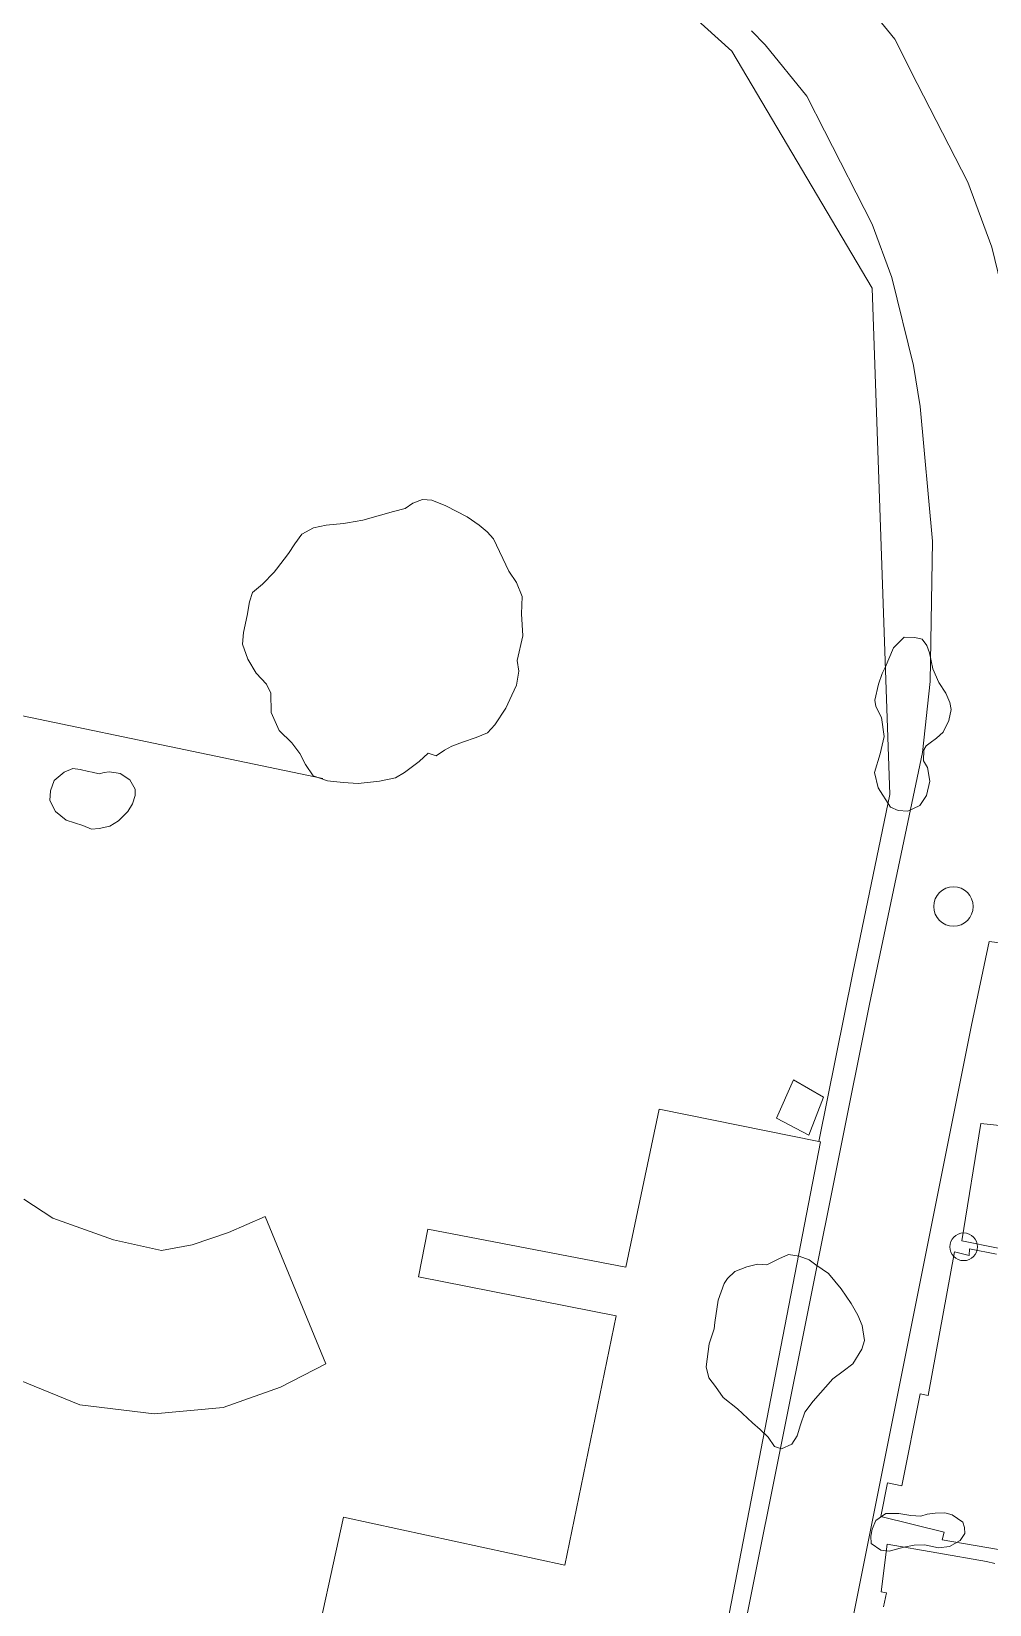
# Model space of a CAD drawing. Header units: metres. Extents: x 4652992 to 4879070, y 2074171 to 2309877.
# Drawn here: x 4654448.3 to 4654501.6, y 2307311.9 to 2307399.4 of the extents above; entities that cross this region are included whole.
import ezdxf

# ---------------------------------------------------------------- set-up
doc = ezdxf.new("R2010")
doc.units = ezdxf.units.M
doc.header["$MEASUREMENT"] = 0
doc.layers.get('0').update_dxf_attribs({"color": 4, "lineweight": 0})
for name, color, linetype, lineweight in [('Level 18', 5, 'Continuous', 0), ('Level 30', 5, 'Continuous', 0), ('Level 31', 38, 'Continuous', 0), ('Level 35', 4, 'Continuous', 0), ('Level 37', 3, 'Continuous', 0), ('Level 40', 1, 'Continuous', 0), ('Level 45', 9, 'Continuous', 0), ('Level 58', 1, 'Continuous', 0), ('Level 61', 4, 'Continuous', 0)]:
    doc.layers.add(name, color=color, linetype=linetype, lineweight=lineweight)

# ---------------------------------------------------------------- blocks, each defined once
blk = doc.blocks.new('POSTE')
at = {"color": 0, "linetype": 'ByBlock', "lineweight": -2}
blk.add_circle((0, 0), 0.77, dxfattribs=at)
blk = doc.blocks.new('AL')
at = {"color": 0, "linetype": 'ByBlock', "lineweight": -2, "ltscale": 10}
blk.add_circle((0, 0), 1.1, dxfattribs=at)

msp = doc.modelspace()

# ---------------------------------------------------------------- linework, layer by layer
at = {"layer": 'Level 18', "color": 30}
for points in [[(4654502.514748, 2307352.991437, 1373.816702), (4654503.651915, 2307358.390679, 1373.652098), (4654504.123732, 2307362.888403, 1373.500779), (4654504.273521, 2307371.258219, 1373.170777), (4654503.541495, 2307379.279588, 1372.854368), (4654503.087018, 2307381.999741, 1372.755417), (4654501.759757, 2307387.411954, 1372.572567), (4654500.439474, 2307391.024884, 1372.345213), (4654497.618114, 2307396.52553, 1372.069785), (4654496.365796, 2307398.982444, 1371.904956), (4654493.661466, 2307402.325249, 1371.645282), (4654490.383442, 2307405.405027, 1371.372402), (4654486.549684, 2307408.53533, 1371.056765), (4654481.450335, 2307411.852036, 1370.632322), (4654471.922644, 2307417.105777, 1369.888006), (4654464.572007, 2307421.094157, 1369.289094), (4654463.115044, 2307421.884691, 1369.193086), (4654462.62062, 2307422.15296, 1369.156877), (4654451.767069, 2307428.10613, 1368.377437), (4654441.136711, 2307433.939622, 1367.593577)], [(4654447.181106, 2307106.234023, 1388.358107), (4654453.035022, 2307135.138085, 1386.264698), (4654457.418745, 2307156.240501, 1384.820176), (4654461.339118, 2307177.916714, 1383.519385), (4654466.528999, 2307204.416959, 1381.84234), (4654469.969536, 2307221.892487, 1380.746592), (4654477.03413, 2307256.23189, 1378.603132), (4654481.809552, 2307279.778996, 1377.057192), (4654481.983504, 2307280.636733, 1377.007993), (4654482.848666, 2307284.90276, 1376.819391), (4654488.335814, 2307312.239203, 1375.507242), (4654494.962577, 2307345.276137, 1374.230556), (4654497.914775, 2307359.293294, 1373.709576), (4654498.329158, 2307363.243513, 1373.50258), (4654498.468793, 2307371.045924, 1373.185825), (4654497.785152, 2307378.537099, 1372.926774), (4654497.402146, 2307380.829484, 1372.757568), (4654496.202634, 2307385.720767, 1372.483444), (4654495.114976, 2307388.697124, 1372.310823), (4654492.454009, 2307393.885061, 1371.968931), (4654491.474355, 2307395.807038, 1371.801524), (4654489.152291, 2307398.677326, 1371.590376), (4654488.391191, 2307399.455232, 1371.548028)], [(4654493.089217, 2307306.448798, 1375.638422), (4654494.022463, 2307311.09814, 1375.52358), (4654500.643816, 2307344.108104, 1374.177192), (4654501.625947, 2307348.7713, 1373.987612)], [(4654447.884767, 2307334.435834, 1371.939859), (4654449.495753, 2307333.370823, 1372.083605), (4654452.870608, 2307332.167188, 1372.265471), (4654455.556899, 2307331.565991, 1372.496424), (4654457.262666, 2307331.89539, 1372.580788), (4654459.280842, 2307332.579746, 1372.628437), (4654461.321504, 2307333.472322, 1372.701989), (4654464.696507, 2307325.265485, 1373.047859), (4654462.172302, 2307323.957536, 1372.965485), (4654458.976499, 2307322.834049, 1372.813583), (4654455.134428, 2307322.479101, 1372.620128), (4654451.004801, 2307322.978355, 1372.428754), (4654445.487262, 2307325.228282, 1372.089371)]]:
    msp.add_polyline3d(points, dxfattribs=at)
at = {"layer": 'Level 30', "color": 1}
for points in [[(4654492.224698, 2307337.622539, 1378.151384), (4654485.610693, 2307303.395387, 1378.151384), (4654484.923021, 2307303.549317, 1378.242186), (4654476.52267, 2307305.42967, 1379.351384), (4654463.849735, 2307308.339273, 1378.251384), (4654465.688277, 2307316.724082, 1378.251384), (4654477.992319, 2307314.060441, 1379.751384), (4654480.851965, 2307327.937311, 1379.751384), (4654469.856422, 2307330.097729, 1377.851384), (4654470.380422, 2307332.753166, 1377.851384), (4654481.389526, 2307330.651614, 1379.751384), (4654483.248119, 2307339.43148, 1379.751384), (4654492.143846, 2307337.638832, 1378.165795), (4654492.224698, 2307337.622539, 1378.151384)], [(4654502.120423, 2307331.709327, 1377.0514), (4654500.091225, 2307332.116754, 1376.7514), (4654501.148733, 2307338.639234, 1376.6514), (4654502.729947, 2307338.480853, 1379.9514)], [(4654502.144778, 2307314.925919, 1378.7514), (4654499.012399, 2307315.468117, 1378.4514), (4654499.107834, 2307315.894865, 1378.4514), (4654495.583971, 2307316.768547, 1377.3514), (4654495.962008, 2307318.65006, 1377.3514), (4654496.767194, 2307318.477022, 1377.5514), (4654497.782791, 2307323.591281, 1377.5514), (4654498.221734, 2307323.499169, 1377.7514), (4654499.683477, 2307331.496876, 1377.4514), (4654500.51193, 2307331.289032, 1377.4514), (4654500.532902, 2307331.669102, 1377.4514), (4654502.02745, 2307331.360635, 1377.7514)], [(4654495.738056, 2307311.742346, 1378.3514), (4654495.913144, 2307312.525328, 1378.3514), (4654495.60488, 2307312.56811, 1378.3514), (4654495.934449, 2307315.226411, 1378.3514), (4654501.463381, 2307314.26333, 1379.2514), (4654501.944331, 2307314.155175, 1379.2514)]]:
    msp.add_polyline3d(points, dxfattribs=at)
at = {"layer": 'Level 31'}
msp.add_polyline3d([(4654492.402198, 2307340.106165, 1376.551384), (4654491.585641, 2307337.998236, 1376.551384), (4654489.777432, 2307338.940334, 1376.251384), (4654490.726866, 2307341.062568, 1376.251384), (4654492.402198, 2307340.106165, 1376.551384)], dxfattribs=at)
at = {"layer": 'Level 35'}
msp.add_polyline3d([(4654492.143846, 2307337.638832, 1376.451384), (4654494.038606, 2307347.02364, 1376.451384), (4654496.083641, 2307356.944308, 1376.451384), (4654495.116539, 2307385.123866, 1375.251384), (4654487.303648, 2307398.32048, 1374.351384)], dxfattribs=at)
at = {"layer": 'Level 37'}
msp.add_polyline3d([(4654487.303648, 2307398.32048, 1374.351384), (4654478.733302, 2307406.05514, 1373.5323), (4654465.2637, 2307413.628289, 1372.0323), (4654438.534641, 2307428.282425, 1369.5323), (4654421.040744, 2307437.206234, 1368.5323), (4654408.427143, 2307443.715211, 1367.5323), (4654404.136517, 2307444.293216, 1367.5323), (4654402.958989, 2307433.411333, 1367.0323), (4654402.344203, 2307423.129675, 1367.5323), (4654402.51384, 2307410.904081, 1367.5323), (4654405.568482, 2307400.854631, 1368.0323), (4654407.150159, 2307394.834945, 1368.0323), (4654411.061134, 2307382.374228, 1368.9184), (4654417.049989, 2307372.236378, 1370.7184), (4654421.658335, 2307364.40268, 1371.0184), (4654426.121924, 2307358.999032, 1371.3184), (4654430.674373, 2307354.377562, 1371.6184), (4654437.999368, 2307353.353745, 1371.7184), (4654440.150951, 2307362.917088, 1371.7184), (4654464.53881, 2307357.842385, 1373.9184)], dxfattribs=at)
at = {"layer": 'Level 40', "color": 3, "flags": 128}
for points, elevation in [([(4654453.792241, 2307357.762954), (4654454.080285, 2307357.250218), (4654454.089292, 2307356.889912), (4654453.941996, 2307356.430462), (4654453.666956, 2307355.999789), (4654453.150448, 2307355.489153), (4654452.681535, 2307355.191715), (4654452.070847, 2307355.060557), (4654451.659042, 2307355.018955), (4654451.167076, 2307355.219326), (4654450.249258, 2307355.515612), (4654449.644043, 2307356.010205), (4654449.332407, 2307356.617825), (4654449.361457, 2307357.148716), (4654449.57989, 2307357.726527), (4654450.129496, 2307358.184955), (4654450.621986, 2307358.387525), (4654451.014774, 2307358.343831), (4654451.483209, 2307358.23831), (4654451.696132, 2307358.190346), (4654452.079391, 2307358.104011), (4654452.363453, 2307358.174381), (4654452.637994, 2307358.202109), (4654453.030764, 2307358.158417), (4654453.24368, 2307358.110454), (4654453.792241, 2307357.762954)], 1374.4), ([(4654499.564838, 2307316.868975), (4654500.156345, 2307316.453672), (4654500.24956, 2307316.15044), (4654500.257529, 2307315.826056), (4654500.009763, 2307315.438216), (4654499.408444, 2307315.08956), (4654498.790562, 2307315.026891), (4654498.023948, 2307315.199287), (4654497.452966, 2307315.166391), (4654496.864807, 2307315.056708), (4654496.050638, 2307314.836548), (4654495.582058, 2307314.901592), (4654495.058569, 2307315.261258), (4654495.029421, 2307315.671065), (4654495.115274, 2307316.055013), (4654495.303551, 2307316.536908), (4654495.875166, 2307316.932594), (4654496.599507, 2307316.930998), (4654497.259748, 2307316.822838), (4654497.813568, 2307316.778936), (4654498.163151, 2307316.901942), (4654498.619141, 2307316.96069), (4654499.143202, 2307316.963803), (4654499.564838, 2307316.868975)], 1379)]:
    msp.add_lwpolyline(points, dxfattribs=dict(at, elevation=elevation))
at = {"layer": 'Level 40', "color": 3}
for points in [[(4654470.395559, 2307359.252133, 1376.9), (4654469.890301, 2307358.785725, 1376.9), (4654469.083007, 2307358.164197, 1376.9), (4654468.573283, 2307357.877332, 1376.9), (4654467.684914, 2307357.692949, 1376.2), (4654466.492916, 2307357.554475, 1375.6), (4654465.656814, 2307357.608715, 1375.6), (4654464.787697, 2307357.715101, 1375.6), (4654463.999098, 2307357.982194, 1375.6), (4654463.560592, 2307358.61754, 1375.6), (4654463.2496, 2307359.224166, 1375.6), (4654462.801571, 2307359.816964, 1375.6), (4654462.107985, 2307360.509817, 1375.6), (4654461.660474, 2307361.504962, 1375.6), (4654461.633573, 2307362.584215, 1375.6), (4654461.388555, 2307363.0866, 1375.6), (4654460.812948, 2307363.70821, 1375.6), (4654460.360379, 2307364.480979, 1375.6), (4654460.054353, 2307365.310175, 1375.6), (4654460.111926, 2307365.967996, 1375.6), (4654460.321075, 2307366.904707, 1375.6), (4654460.449685, 2307367.680698, 1375.6), (4654460.606282, 2307368.182059, 1375.6), (4654461.169418, 2307368.654636, 1376.5), (4654461.819045, 2307369.330214, 1377.2), (4654461.941844, 2307369.481048, 1377.2), (4654462.626726, 2307370.353127, 1377.2), (4654462.971675, 2307370.900178, 1377.2), (4654463.359049, 2307371.437664, 1377.2), (4654464.014923, 2307371.780722, 1377.2), (4654464.717685, 2307371.934682, 1377.2), (4654465.674969, 2307372.03125, 1377.2), (4654465.906054, 2307372.068405, 1377.2), (4654466.748799, 2307372.223438, 1378.2), (4654468.459185, 2307372.700129, 1378.7), (4654469.118184, 2307372.863322, 1378.7), (4654469.542106, 2307373.168608, 1378.7), (4654470.074091, 2307373.360438, 1378.7), (4654470.60105, 2307373.330688, 1378.7), (4654471.376984, 2307373.022081, 1378.7), (4654472.571202, 2307372.396447, 1378.7), (4654473.224544, 2307371.937333, 1378.7), (4654473.675689, 2307371.568361, 1378.7), (4654474.032694, 2307371.176081, 1378.7), (4654474.879937, 2307369.386127, 1378.3), (4654475.316778, 2307368.752908, 1378.3), (4654475.631003, 2307367.969108, 1378.3), (4654475.591916, 2307366.997626, 1378.3), (4654475.666288, 2307365.770932, 1379.3), (4654475.355157, 2307364.411525, 1380.3), (4654475.443476, 2307363.813899, 1380.3), (4654475.315588, 2307363.042819, 1380.3), (4654475.056557, 2307362.479061, 1380.3), (4654474.717485, 2307361.755594, 1380.3), (4654474.110522, 2307360.825882, 1380.3), (4654473.701447, 2307360.384826, 1380.3), (4654473.067294, 2307360.127804, 1380.3), (4654472.29697, 2307359.85703, 1380.3), (4654471.714496, 2307359.632793, 1380.3), (4654471.310427, 2307359.412788, 1380.3), (4654470.842627, 2307359.093632, 1379.4), (4654470.395559, 2307359.252133, 1376.9)], [(4654497.973606, 2307358.831946, 1376.8), (4654498.183554, 2307358.445225, 1376.8), (4654498.312235, 2307357.695008, 1376.8), (4654498.131648, 2307356.887236, 1376.8), (4654497.754342, 2307356.335924, 1376.8), (4654497.09066, 2307356.018845, 1376.8), (4654496.548544, 2307356.056174, 1376.8), (4654496.123164, 2307356.236887, 1376.8), (4654495.434905, 2307357.325332, 1376.8), (4654495.243626, 2307358.174519, 1376.8), (4654495.559006, 2307359.206502, 1376.8), (4654495.775703, 2307360.175891, 1376.8), (4654495.629569, 2307361.227086, 1376.8), (4654495.303479, 2307361.852159, 1376.8), (4654495.254765, 2307362.202568, 1376.8), (4654495.453408, 2307363.09122, 1376.8), (4654495.66948, 2307363.678947, 1376.8), (4654495.831376, 2307364.024313, 1376.8), (4654496.293288, 2307365.11259, 1376.6), (4654496.890423, 2307365.699457, 1376.6), (4654497.482082, 2307365.693372, 1376.6), (4654497.885337, 2307365.602443, 1376.6), (4654498.144711, 2307365.24687, 1376.6), (4654498.305368, 2307364.828678, 1376.6), (4654498.487641, 2307363.938776, 1376.6), (4654498.82701, 2307363.183228, 1376.6), (4654499.202501, 2307362.589305, 1376.6), (4654499.425728, 2307362.072157, 1376.6), (4654499.505727, 2307361.672181, 1376.6), (4654499.370243, 2307361.066161, 1376.6), (4654499.055407, 2307360.415704, 1376.6), (4654498.68283, 2307360.075323, 1376.6), (4654498.328316, 2307359.815744, 1376.6), (4654498.121866, 2307359.650098, 1376.6), (4654497.987029, 2307359.425872, 1376.6), (4654497.973606, 2307358.831946, 1376.8)], [(4654488.442271, 2307321.981683, 1378.6), (4654487.61889, 2307322.751823, 1379.4), (4654486.820759, 2307323.384426, 1379.8), (4654486.395987, 2307324.003774, 1379.8), (4654486.022089, 2307324.49081, 1379.8), (4654485.874012, 2307325.088224, 1379.8), (4654486.042086, 2307326.380102, 1379.8), (4654486.307358, 2307327.206895, 1379.8), (4654486.346234, 2307327.560801, 1379.8), (4654486.544045, 2307328.805743, 1379.8), (4654486.873358, 2307329.739043, 1379.8), (4654487.056883, 2307330.020116, 1379.8), (4654487.466239, 2307330.411556, 1379.8), (4654488.126577, 2307330.665921, 1379.8), (4654488.722876, 2307330.813804, 1379.8), (4654489.237984, 2307330.778474, 1379.8), (4654489.915458, 2307331.109566, 1379.8), (4654490.452288, 2307331.351417, 1379.8), (4654491.035408, 2307331.260479, 1379.8), (4654491.592789, 2307331.054444, 1379.8), (4654491.971225, 2307330.767797, 1379.8), (4654492.668634, 2307330.288482, 1379.8), (4654493.389185, 2307329.446916, 1380.2), (4654493.940442, 2307328.628329, 1380.9), (4654494.317703, 2307327.980144, 1380.9), (4654494.550549, 2307327.4047, 1380.9), (4654494.685196, 2307326.569727, 1380.9), (4654494.535612, 2307326.080351, 1380.9), (4654494.032685, 2307325.268153, 1380.9), (4654493.500676, 2307324.864826, 1380.9), (4654492.921857, 2307324.431797, 1380.9), (4654491.827063, 2307323.193637, 1379.3), (4654491.355425, 2307322.577338, 1378.6), (4654491.115504, 2307321.864607, 1378.6), (4654490.939713, 2307321.258515, 1378.6), (4654490.636253, 2307320.802197, 1378.6), (4654490.051684, 2307320.530163, 1378.6), (4654489.676673, 2307320.654863, 1378.6), (4654489.310827, 2307321.181025, 1378.6), (4654488.880847, 2307321.600561, 1378.6), (4654488.442271, 2307321.981683, 1378.6)]]:
    msp.add_polyline3d(points, dxfattribs=at)
at = {"layer": 'Level 58'}
msp.add_polyline3d([(4654493.089217, 2307306.448798, 1375.5895), (4654506.985585, 2307304.526264, 1376.8514), (4654522.589819, 2307302.468604, 1377.4514), (4654534.775827, 2307300.810977, 1378.0514), (4654537.164637, 2307300.546617, 1378.0514), (4654537.982851, 2307300.538849, 1378.0514), (4654538.586019, 2307300.616968, 1378.0514), (4654539.117627, 2307300.799991, 1378.0514), (4654539.686014, 2307301.049721, 1378.0514), (4654540.232116, 2307301.460189, 1378.0514), (4654540.532086, 2307301.945919, 1378.0514), (4654540.76977, 2307302.518473, 1378.0514), (4654544.781153, 2307325.4458, 1376.5514), (4654546.610486, 2307336.83114, 1375.8514), (4654546.762046, 2307338.478083, 1375.6514), (4654546.486141, 2307339.788824, 1375.6514), (4654546.074253, 2307340.86353, 1375.6514), (4654545.294666, 2307341.94294, 1375.6514), (4654544.634097, 2307342.87909, 1375.4514), (4654543.828589, 2307343.411397, 1375.4514), (4654542.852643, 2307343.600147, 1375.2514), (4654520.562671, 2307346.32891, 1374.6514), (4654501.625947, 2307348.7713, 1373.988152)], dxfattribs=at)

# ---------------------------------------------------------------- block references
at = {"layer": 'Level 45', "zscale": 0.1}
msp.add_blockref('AL', (4654499.631291, 2307350.717104, 1373.909417), dxfattribs=at)
at = {"layer": 'Level 61', "zscale": 0.1}
msp.add_blockref('POSTE', (4654500.198187, 2307331.77645, 1374.609417), dxfattribs=at)

doc.saveas('drawing.dxf')
